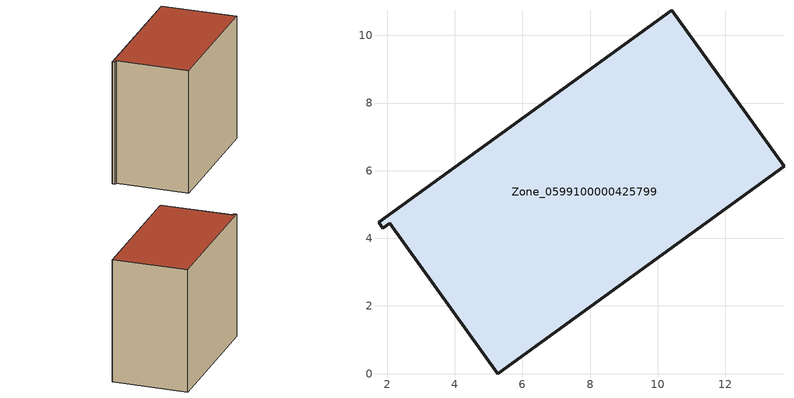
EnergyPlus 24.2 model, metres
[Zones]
Zone_0599100000425799
 floor ground (C_G): 5.28,0 2.07,4.45 1.87,4.3 1.75,4.48 10.41,10.74 13.73,6.13 z0
 wall outside (C_F): 2.07,4.45 5.28,0 13.73,6.13 10.41,10.74 1.75,4.48 1.87,4.3 2.07,4.45 z0:9.45
 roof outside (C_R): 10.41,10.74 1.75,4.48 1.87,4.3 2.07,4.45 5.28,0 13.73,6.13 z9.45
[BUILDING]
Pand.0599100000425799: North Axis=0; Terrain=City; Loads Convergence Tolerance Value=0.04; Temperature Convergence Tolerance Value=0.4; Solar Distribution=FullExterior; Maximum Number of Warmup Days=25; Minimum Number of Warmup Days=1
[Site:Location]
Rotterdam.The.Hague.AP_ZH_NLD Design_Conditions: Latitude=51.96; Longitude=4.45; Time Zone=1; Elevation=-4.5
[SITE:GROUNDTEMPERATURE:BUILDINGSURFACE]
18, 18, 18, 18, 18, 18, 18, 18, 18, 18, 18, 18
[MATERIAL] Thermal Absorptance=0.9; Solar Absorptance=0.7; Visible Absorptance=0.7
Name | Roughness | Thickness | Conductivity | Density | Specific Heat
G.TI.2006-2014 | MediumSmooth | 0.15 | 0.06 | 540 | 1210
F.TI.2006-2014 | Rough | 0.3 | 0.12 | 1920 | 840
R.TI.2006-2014 | MediumRough | 0.2 | 0.08 | 1500 | 1000
[CONSTRUCTION]
C_G: G.TI.2006-2014
C_F: F.TI.2006-2014
C_R: R.TI.2006-2014
[ZONE]
Zone_0599100000425799: Type=1; Multiplier=1; Ceiling Height=Autocalculate; Volume=Autocalculate; Floor Area=autocalculate; Part of Total Floor Area=Yes
[ZONEINFILTRATION:DESIGNFLOWRATE]
Infil_Zone_0599100000425799: Zone or ZoneList or Space or SpaceList=Zone_0599100000425799; Schedule=AlwaysOn; Design Flow Rate Calculation Method=Flow/Area; Flow Rate per Floor Area=0.0015; Constant Term Coefficient=1; Temperature Term Coefficient=0; Velocity Term Coefficient=0; Velocity Squared Term Coefficient=0
[HVACTEMPLATE:ZONE:IDEALLOADSAIRSYSTEM]
Zone_0599100000425799: Maximum Heating Supply Air Temperature=50; Minimum Cooling Supply Air Temperature=13; Maximum Heating Supply Air Humidity Ratio=0.0156; Minimum Cooling Supply Air Humidity Ratio=0.0077; Heating Limit=NoLimit; Cooling Limit=NoLimit; Dehumidification Control Type=ConstantSensibleHeatRatio; Cooling Sensible Heat Ratio=0.7; Dehumidification Setpoint=60; Humidification Control Type=None; Humidification Setpoint=30; Outdoor Air Method=None; Outdoor Air Flow Rate per Person=0.00944; Outdoor Air Flow Rate per Zone Floor Area=0; Outdoor Air Flow Rate per Zone=0; Demand Controlled Ventilation Type=None; Outdoor Air Economizer Type=NoEconomizer; Heat Recovery Type=None; Sensible Heat Recovery Effectiveness=0.7; Latent Heat Recovery Effectiveness=0.65
[ZONECONTROL:THERMOSTAT]
ThermostatControl_Zone_0599100000425799: Zone or ZoneList=Zone_0599100000425799; Control Type Schedule=DualSetpointControlType; Control 1=Thermostat_Zone_0599100000425799; Temperature Difference Between Cutout And Setpoint=0
[THERMOSTATSETPOINT:DUALSETPOINT]
Thermostat_Zone_0599100000425799: Heating Setpoint Temperature Schedule=HeatingSetpoint_Zone_0599100000425799; Cooling Setpoint Temperature Schedule=CoolingSetpoint_Zone_0599100000425799
[SCHEDULE:COMPACT]
HeatingSetpoint_Zone_0599100000425799: Through: 12/31, For: AllDays, Until: 24:00, 21
CoolingSetpoint_Zone_0599100000425799: Through: 12/31, For: AllDays, Until: 24:00, 24
DualSetpointControlType: Through: 12/31, For: AllDays, Until: 24:00, 4
AlwaysOn: Through: 12/31, For: AllDays, Until: 24:00, 1
